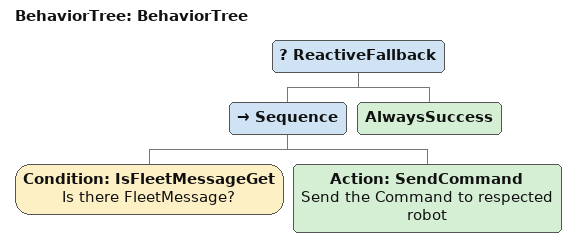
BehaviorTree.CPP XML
<?xml version="1.0"?>
<root main_tree_to_execute="BehaviorTree">
    <BehaviorTree ID="BehaviorTree">
        <ReactiveFallback>
            <Sequence>
                <Condition ID="IsFleetMessageGet" name="Is there FleetMessage?  "/>
                <Action ID="SendCommand" name="Send the Command to respected robot"/>
            </Sequence>
            <AlwaysSuccess/>
        </ReactiveFallback>
    </BehaviorTree>
</root>
